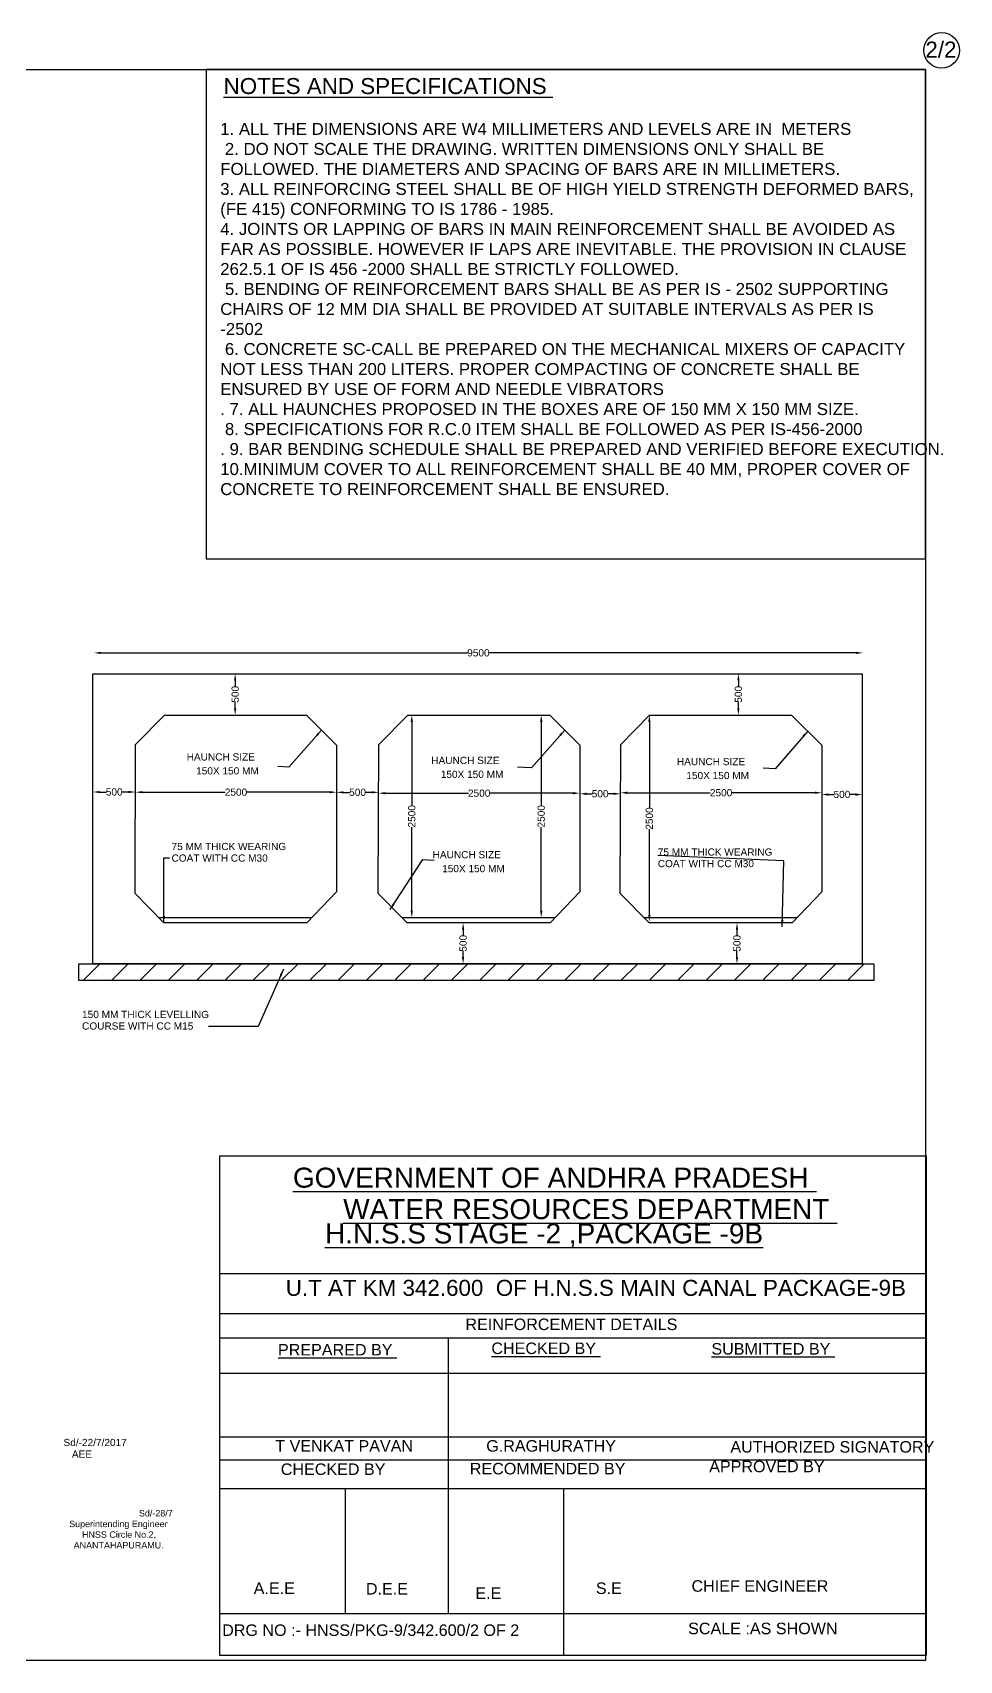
# Model space of a CAD drawing. Header units: millimetres. Extents: x 1713266 to 1740722, y 45603266 to 45623610.
# Drawn here: x 1729144 to 1740722, y 45603266 to 45623610 of the extents above; entities that cross this region are included whole.
import ezdxf

# ---------------------------------------------------------------- set-up
doc = ezdxf.new("R2010")
doc.units = ezdxf.units.MM
doc.header["$MEASUREMENT"] = 0
for name, color, linetype in [('DIMENSION', 7, 'Continuous'), ('DIMENSIONS', 7, 'Continuous'), ('DRAWING', 2, 'Continuous'), ('TEXT', 7, 'Continuous')]:
    doc.layers.add(name, color=color, linetype=linetype)
doc.styles.get("Standard").update_dxf_attribs({"font": 'arial.ttf', "height": 90})
doc.dimstyles.get("Standard").update_dxf_attribs({"dimtxt": 100, "dimasz": 85, "dimexe": 0.18, "dimexo": 0.0625, "dimgap": 0.09, "dimtad": 0, "dimdec": 0, "dimzin": 0, "dimdsep": 46, "dimtxsty": 'Standard', "dimcen": 0.09, "dimse1": 1, "dimse2": 1, "dimadec": 0, "dimazin": 0, "dimtfac": 1, "dimtdec": 0, "dimtofl": 0, "dimtmove": 0, "dimatfit": 3, "dimfxl": 1, "dimtolj": 1, "dimtzin": 0, "dimarcsym": 0})

# ---------------------------------------------------------------- blocks, each defined once
blk = doc.blocks.new('*D96')
at = {"layer": 'Defpoints', "color": 0, "transparency": 16777216}
for p in [(1729899, 45614126), (1730429, 45614124), (1730429, 45614119)]:
    blk.add_point(p, dxfattribs=at)
at = {"layer": 'DIMENSION', "color": 0, "lineweight": -2, "transparency": 16777216}
for p, q in [((1729984, 45614119), (1730064, 45614119)), ((1730344, 45614119), (1730263, 45614119))]:
    blk.add_line(p, q, dxfattribs=at)
at = {"layer": 'DIMENSION', "color": 0, "transparency": 16777216}
for points in [[(1729984, 45614133), (1729984, 45614105), (1729899, 45614119)], [(1730344, 45614133), (1730344, 45614105), (1730429, 45614119)]]:
    blk.add_solid(points, dxfattribs=at)
at = {"layer": 'DIMENSION', "color": 0, "transparency": 16777216, "insert": (1730164, 45614119), "char_height": 90, "attachment_point": 5}
blk.add_mtext('\\A1;500', dxfattribs=at)
blk = doc.blocks.new('*D97')
at = {"layer": 'Defpoints', "color": 0, "transparency": 16777216}
for p in [(1730429, 45614119), (1732941, 45614119), (1732941, 45614117)]:
    blk.add_point(p, dxfattribs=at)
at = {"layer": 'DIMENSION', "color": 0, "lineweight": -2, "transparency": 16777216}
for p, q in [((1730514, 45614117), (1731550, 45614117)), ((1732856, 45614117), (1731820, 45614117))]:
    blk.add_line(p, q, dxfattribs=at)
at = {"layer": 'DIMENSION', "color": 0, "transparency": 16777216}
for points in [[(1730514, 45614131), (1730514, 45614103), (1730429, 45614117)], [(1732856, 45614131), (1732856, 45614103), (1732941, 45614117)]]:
    blk.add_solid(points, dxfattribs=at)
at = {"layer": 'DIMENSION', "color": 0, "transparency": 16777216, "insert": (1731685, 45614117), "char_height": 90, "attachment_point": 5}
blk.add_mtext('\\A1;2500', dxfattribs=at)
blk = doc.blocks.new('*D98')
at = {"layer": 'Defpoints', "color": 0, "transparency": 16777216}
for p in [(1732941, 45614117), (1733467, 45614115), (1733467, 45614115)]:
    blk.add_point(p, dxfattribs=at)
at = {"layer": 'DIMENSION', "color": 0, "lineweight": -2, "transparency": 16777216}
for p, q in [((1733026, 45614115), (1733105, 45614115)), ((1733382, 45614115), (1733303, 45614115))]:
    blk.add_line(p, q, dxfattribs=at)
at = {"layer": 'DIMENSION', "color": 0, "transparency": 16777216}
for points in [[(1733026, 45614129), (1733026, 45614101), (1732941, 45614115)], [(1733382, 45614129), (1733382, 45614101), (1733467, 45614115)]]:
    blk.add_solid(points, dxfattribs=at)
at = {"layer": 'DIMENSION', "color": 0, "transparency": 16777216, "insert": (1733204, 45614115), "char_height": 90, "attachment_point": 5}
blk.add_mtext('\\A1;500', dxfattribs=at)
blk = doc.blocks.new('*D99')
at = {"layer": 'Defpoints', "color": 0, "transparency": 16777216}
for p in [(1733467, 45614115), (1735980, 45614104), (1735980, 45614097)]:
    blk.add_point(p, dxfattribs=at)
at = {"layer": 'DIMENSION', "color": 0, "lineweight": -2, "transparency": 16777216}
for p, q in [((1733552, 45614104), (1734588, 45614104)), ((1735894, 45614104), (1734858, 45614104))]:
    blk.add_line(p, q, dxfattribs=at)
at = {"layer": 'DIMENSION', "color": 0, "transparency": 16777216}
for points in [[(1733552, 45614119), (1733552, 45614090), (1733467, 45614104)], [(1735894, 45614119), (1735894, 45614090), (1735980, 45614104)]]:
    blk.add_solid(points, dxfattribs=at)
at = {"layer": 'DIMENSION', "color": 0, "transparency": 16777216, "insert": (1734723, 45614104), "char_height": 90, "attachment_point": 5}
blk.add_mtext('\\A1;2500', dxfattribs=at)
blk = doc.blocks.new('*D100')
at = {"layer": 'Defpoints', "color": 0, "transparency": 16777216}
for p in [(1735980, 45614097), (1735980, 45614097), (1736489, 45614102)]:
    blk.add_point(p, dxfattribs=at)
at = {"layer": 'DIMENSION', "color": 0, "lineweight": -2, "transparency": 16777216}
for p, q in [((1736064, 45614097), (1736135, 45614097)), ((1736404, 45614097), (1736334, 45614097))]:
    blk.add_line(p, q, dxfattribs=at)
at = {"layer": 'DIMENSION', "color": 0, "transparency": 16777216}
for points in [[(1736064, 45614111), (1736064, 45614083), (1735980, 45614097)], [(1736404, 45614111), (1736404, 45614083), (1736489, 45614097)]]:
    blk.add_solid(points, dxfattribs=at)
at = {"layer": 'DIMENSION', "color": 0, "transparency": 16777216, "insert": (1736234, 45614097), "char_height": 90, "attachment_point": 5}
blk.add_mtext('\\A1;500', dxfattribs=at)
blk = doc.blocks.new('*D101')
at = {"layer": 'Defpoints', "color": 0, "transparency": 16777216}
for p in [(1736489, 45614102), (1739002, 45614110), (1739002, 45614102)]:
    blk.add_point(p, dxfattribs=at)
at = {"layer": 'DIMENSION', "color": 0, "lineweight": -2, "transparency": 16777216}
for p, q in [((1736574, 45614110), (1737610, 45614110)), ((1738916, 45614110), (1737880, 45614110))]:
    blk.add_line(p, q, dxfattribs=at)
at = {"layer": 'DIMENSION', "color": 0, "transparency": 16777216}
for points in [[(1736574, 45614124), (1736574, 45614095), (1736489, 45614110)], [(1738916, 45614124), (1738916, 45614095), (1739002, 45614110)]]:
    blk.add_solid(points, dxfattribs=at)
at = {"layer": 'DIMENSION', "color": 0, "transparency": 16777216, "insert": (1737745, 45614110), "char_height": 90, "attachment_point": 5}
blk.add_mtext('\\A1;2500', dxfattribs=at)
blk = doc.blocks.new('*D102')
at = {"layer": 'Defpoints', "color": 0, "transparency": 16777216}
for p in [(1739002, 45614102), (1739508, 45614102), (1739508, 45614088)]:
    blk.add_point(p, dxfattribs=at)
at = {"layer": 'DIMENSION', "color": 0, "lineweight": -2, "transparency": 16777216}
for p, q in [((1739086, 45614088), (1739155, 45614088)), ((1739422, 45614088), (1739354, 45614088))]:
    blk.add_line(p, q, dxfattribs=at)
at = {"layer": 'DIMENSION', "color": 0, "transparency": 16777216}
for points in [[(1739086, 45614102), (1739086, 45614073), (1739002, 45614088)], [(1739422, 45614102), (1739422, 45614073), (1739508, 45614088)]]:
    blk.add_solid(points, dxfattribs=at)
at = {"layer": 'DIMENSION', "color": 0, "transparency": 16777216, "insert": (1739254, 45614088), "char_height": 90, "attachment_point": 5}
blk.add_mtext('\\A1;500', dxfattribs=at)
blk = doc.blocks.new('*D103')
at = {"layer": 'Defpoints', "color": 0, "transparency": 16777216}
for p in [(1736852, 45615081), (1736849, 45612496), (1736864, 45612496)]:
    blk.add_point(p, dxfattribs=at)
at = {"layer": 'DIMENSION', "color": 0, "lineweight": -2, "transparency": 16777216}
for p, q in [((1736849, 45614996), (1736849, 45613923)), ((1736849, 45612580), (1736849, 45613653))]:
    blk.add_line(p, q, dxfattribs=at)
at = {"layer": 'DIMENSION', "color": 0, "transparency": 16777216}
for points in [[(1736835, 45614996), (1736863, 45614996), (1736849, 45615081)], [(1736835, 45612580), (1736863, 45612580), (1736849, 45612496)]]:
    blk.add_solid(points, dxfattribs=at)
at = {"layer": 'DIMENSION', "color": 0, "transparency": 16777216, "insert": (1736849, 45613788), "char_height": 90, "attachment_point": 5, "rotation": 90}
blk.add_mtext('\\A1;2500', dxfattribs=at)
blk = doc.blocks.new('*D104')
at = {"layer": 'Defpoints', "color": 0, "transparency": 16777216}
for p in [(1735490, 45615081), (1735498, 45615081), (1735490, 45612550)]:
    blk.add_point(p, dxfattribs=at)
at = {"layer": 'DIMENSION', "color": 0, "lineweight": -2, "transparency": 16777216}
for p, q in [((1735498, 45614996), (1735498, 45613951)), ((1735498, 45612635), (1735498, 45613681))]:
    blk.add_line(p, q, dxfattribs=at)
at = {"layer": 'DIMENSION', "color": 0, "transparency": 16777216}
for points in [[(1735484, 45614996), (1735513, 45614996), (1735498, 45615081)], [(1735484, 45612635), (1735513, 45612635), (1735498, 45612550)]]:
    blk.add_solid(points, dxfattribs=at)
at = {"layer": 'DIMENSION', "color": 0, "transparency": 16777216, "insert": (1735498, 45613816), "char_height": 90, "attachment_point": 5, "rotation": 90}
blk.add_mtext('\\A1;2500', dxfattribs=at)
blk = doc.blocks.new('*D105')
at = {"layer": 'Defpoints', "color": 0, "transparency": 16777216}
for p in [(1733881, 45615081), (1733895, 45615081), (1733895, 45612550)]:
    blk.add_point(p, dxfattribs=at)
at = {"layer": 'DIMENSION', "color": 0, "lineweight": -2, "transparency": 16777216}
for p, q in [((1733881, 45614996), (1733881, 45613951)), ((1733881, 45612635), (1733881, 45613681))]:
    blk.add_line(p, q, dxfattribs=at)
at = {"layer": 'DIMENSION', "color": 0, "transparency": 16777216}
for points in [[(1733867, 45614996), (1733895, 45614996), (1733881, 45615081)], [(1733867, 45612635), (1733895, 45612635), (1733881, 45612550)]]:
    blk.add_solid(points, dxfattribs=at)
at = {"layer": 'DIMENSION', "color": 0, "transparency": 16777216, "insert": (1733881, 45613816), "char_height": 90, "attachment_point": 5, "rotation": 90}
blk.add_mtext('\\A1;2500', dxfattribs=at)
blk = doc.blocks.new('*D106')
at = {"layer": 'Defpoints', "color": 0, "transparency": 16777216}
for p in [(1729911, 45615862), (1739515, 45615858), (1739515, 45615848)]:
    blk.add_point(p, dxfattribs=at)
at = {"layer": 'DIMENSION', "color": 0, "lineweight": -2, "transparency": 16777216}
for p, q in [((1729996, 45615858), (1734579, 45615858)), ((1739430, 45615858), (1734847, 45615858))]:
    blk.add_line(p, q, dxfattribs=at)
at = {"layer": 'DIMENSION', "color": 0, "transparency": 16777216}
for points in [[(1729996, 45615872), (1729996, 45615844), (1729911, 45615858)], [(1739430, 45615872), (1739430, 45615844), (1739515, 45615858)]]:
    blk.add_solid(points, dxfattribs=at)
at = {"layer": 'DIMENSION', "color": 0, "transparency": 16777216, "insert": (1734713, 45615858), "char_height": 90, "attachment_point": 5}
blk.add_mtext('\\A1;9500', dxfattribs=at)
blk = doc.blocks.new('*D107')
at = {"layer": 'Defpoints', "color": 0, "transparency": 16777216}
for p in [(1737961, 45615598), (1737961, 45615081), (1737961, 45615081)]:
    blk.add_point(p, dxfattribs=at)
at = {"layer": 'DIMENSION', "color": 0, "lineweight": -2, "transparency": 16777216}
for p, q in [((1737961, 45615513), (1737961, 45615439)), ((1737961, 45615166), (1737961, 45615240))]:
    blk.add_line(p, q, dxfattribs=at)
at = {"layer": 'DIMENSION', "color": 0, "transparency": 16777216}
for points in [[(1737947, 45615513), (1737975, 45615513), (1737961, 45615598)], [(1737947, 45615166), (1737975, 45615166), (1737961, 45615081)]]:
    blk.add_solid(points, dxfattribs=at)
at = {"layer": 'DIMENSION', "color": 0, "transparency": 16777216, "insert": (1737961, 45615340), "char_height": 90, "attachment_point": 5, "rotation": 90}
blk.add_mtext('\\A1;500', dxfattribs=at)
blk = doc.blocks.new('*D108')
at = {"layer": 'Defpoints', "color": 0, "transparency": 16777216}
for p in [(1731673, 45615598), (1731673, 45615081), (1731675, 45615081)]:
    blk.add_point(p, dxfattribs=at)
at = {"layer": 'DIMENSION', "color": 0, "lineweight": -2, "transparency": 16777216}
for p, q in [((1731675, 45615513), (1731675, 45615439)), ((1731675, 45615166), (1731675, 45615240))]:
    blk.add_line(p, q, dxfattribs=at)
at = {"layer": 'DIMENSION', "color": 0, "transparency": 16777216}
for points in [[(1731661, 45615513), (1731689, 45615513), (1731675, 45615598)], [(1731661, 45615166), (1731689, 45615166), (1731675, 45615081)]]:
    blk.add_solid(points, dxfattribs=at)
at = {"layer": 'DIMENSION', "color": 0, "transparency": 16777216, "insert": (1731675, 45615340), "char_height": 90, "attachment_point": 5, "rotation": 90}
blk.add_mtext('\\A1;500', dxfattribs=at)
blk = doc.blocks.new('*D109')
at = {"layer": 'Defpoints', "color": 0, "transparency": 16777216}
for p in [(1734534, 45612484), (1734522, 45611972), (1734534, 45611972)]:
    blk.add_point(p, dxfattribs=at)
at = {"layer": 'DIMENSION', "color": 0, "lineweight": -2, "transparency": 16777216}
for p, q in [((1734522, 45612400), (1734522, 45612327)), ((1734522, 45612056), (1734522, 45612129))]:
    blk.add_line(p, q, dxfattribs=at)
at = {"layer": 'DIMENSION', "color": 0, "transparency": 16777216}
for points in [[(1734508, 45612400), (1734536, 45612400), (1734522, 45612484)], [(1734508, 45612056), (1734536, 45612056), (1734522, 45611972)]]:
    blk.add_solid(points, dxfattribs=at)
at = {"layer": 'DIMENSION', "color": 0, "transparency": 16777216, "insert": (1734522, 45612228), "char_height": 90, "attachment_point": 5, "rotation": 90}
blk.add_mtext('\\A1;500', dxfattribs=at)
blk = doc.blocks.new('*D110')
at = {"layer": 'Defpoints', "color": 0, "transparency": 16777216}
for p in [(1737943, 45612484), (1737943, 45611972), (1737943, 45611972)]:
    blk.add_point(p, dxfattribs=at)
at = {"layer": 'DIMENSION', "color": 0, "lineweight": -2, "transparency": 16777216}
for p, q in [((1737943, 45612400), (1737943, 45612327)), ((1737943, 45612056), (1737943, 45612129))]:
    blk.add_line(p, q, dxfattribs=at)
at = {"layer": 'DIMENSION', "color": 0, "transparency": 16777216}
for points in [[(1737929, 45612400), (1737957, 45612400), (1737943, 45612484)], [(1737929, 45612056), (1737957, 45612056), (1737943, 45611972)]]:
    blk.add_solid(points, dxfattribs=at)
at = {"layer": 'DIMENSION', "color": 0, "transparency": 16777216, "insert": (1737943, 45612228), "char_height": 90, "attachment_point": 5, "rotation": 90}
blk.add_mtext('\\A1;500', dxfattribs=at)

msp = doc.modelspace()

# ---------------------------------------------------------------- hatches: boundary and pattern name
at = {"layer": 'DRAWING'}
h = msp.add_hatch(dxfattribs=at)
h.set_pattern_fill('ANSI31', color=0, scale=2000, style=0)
h.paths.add_polyline_path([(1739651.5, 45611971.5), (1729723.5, 45611971.5), (1729723.5, 45611762.5), (1739651.5, 45611762.5)])

# ---------------------------------------------------------------- linework, layer by layer
at = {"layer": 'DIMENSION', "color": 0}
msp.add_lwpolyline([(1740296, 45623148), (1731311.5, 45623148), (1731311.5, 45617034), (1740296, 45617034)], close=True, dxfattribs=at)
msp.add_lwpolyline([(1735776, 45605414.3), (1735776, 45603329.6)], dxfattribs=at)
msp.add_circle((1740499.5, 45623388), 222.3, dxfattribs=at)
at = {"layer": 'DIMENSIONS', "color": 0}
for points in [[(1731483, 45608099.9), (1740306.8, 45608099.9)], [(1731483, 45607603), (1740306.8, 45607603)], [(1731483, 45607298.8), (1740306.8, 45607298.8)], [(1734335.2, 45607298.8), (1734335.2, 45603853)], [(1731483, 45606857.9), (1740306.8, 45606857.9)], [(1731483, 45606058.9), (1740306.8, 45606058.9)], [(1731483, 45605774.3), (1740306.8, 45605774.3)], [(1731483, 45605414.3), (1740306.8, 45605414.3)], [(1733052.3, 45603853), (1733052.3, 45605414.3)], [(1731483, 45603853), (1740306.8, 45603853)]]:
    msp.add_lwpolyline(points, dxfattribs=at)
at = {"layer": 'DRAWING', "color": 0}
for points in [[(1713266.5, 45623148), (1740296, 45623148), (1740296, 45603266), (1713266.5, 45603266)], [(1729899, 45615598), (1739507.5, 45615598), (1739507.5, 45611971.5), (1729899, 45611971.5)], [(1729723.5, 45611971.5), (1739651.5, 45611971.5), (1739651.5, 45611762.5), (1729723.5, 45611762.5)]]:
    msp.add_lwpolyline(points, close=True, dxfattribs=at)
for points in [[(1730430.5, 45614711.5), (1730792, 45615081), (1732565, 45615081), (1732941, 45614705), (1732941, 45612872), (1732571.5, 45612484.5), (1730784.5, 45612484.5), (1730424.2, 45612848.7), (1730430.5, 45614711.5)], [(1733469, 45614711.5), (1733830.5, 45615081), (1735603.5, 45615081), (1735979.5, 45614705), (1735979.5, 45612872), (1735610, 45612484.5), (1733823, 45612484.5), (1733462.7, 45612848.7), (1733469, 45614711.5)], [(1736491, 45614711.5), (1736852.5, 45615081), (1738625.5, 45615081), (1739001.5, 45614705), (1739001.5, 45612872), (1738632, 45612484.5), (1736845, 45612484.5), (1736484.7, 45612848.7), (1736491, 45614711.5)], [(1730719.3, 45612550.4), (1732634.3, 45612550.4)], [(1733757.8, 45612550.4), (1735672.8, 45612550.4)], [(1736779.8, 45612550.4), (1738694.8, 45612550.4)]]:
    msp.add_lwpolyline(points, dxfattribs=at)
at = {"layer": 'TEXT', "color": 0}
msp.add_lwpolyline([(1731483, 45609573.5), (1740306.8, 45609573.5), (1740306.8, 45603329.6), (1731483, 45603329.6)], close=True, dxfattribs=at)

# ---------------------------------------------------------------- texts
at = {"layer": 'DIMENSION', "color": 0}
for s, height, p in [('2/2', 200.3, (1740296.6, 45623297.2)), ('Sd/-22/7/2017', 90, (1729531, 45605945)), ('   AEE', 90, (1729531, 45605800.4))]:
    msp.add_text(s, height=height, dxfattribs=at).set_placement(p)
at = {"layer": 'DIMENSION', "color": 0, "attachment_point": 1}
for s, insert, char_height, width in [('1. ALL THE DIMENSIONS ARE W4 MILLIMETERS AND LEVELS ARE IN  METERS\\P 2. DO NOT SCALE THE DRAWING. WRITTEN DIMENSIONS ONLY SHALL BE FOLLOWED. THE DIAMETERS AND SPACING OF BARS ARE IN MILLIMETERS. \\P3. ALL REINFORCING STEEL SHALL BE OF HIGH YIELD STRENGTH DEFORMED BARS, (FE 415) CONFORMING TO IS 1786 - 1985. \\P4. JOINTS OR LAPPING OF BARS IN MAIN REINFORCEMENT SHALL BE AVOIDED AS FAR AS POSSIBLE. HOWEVER IF LAPS ARE INEVITABLE. THE PROVISION IN CLAUSE 262.5.1 OF IS 456 -2000 SHALL BE STRICTLY FOLLOWED.\\P 5. BENDING OF REINFORCEMENT BARS SHALL BE AS PER IS - 2502 SUPPORTING CHAIRS OF 12 MM DIA SHALL BE PROVIDED AT SUITABLE INTERVALS AS PER IS -2502\\P 6. CONCRETE SC-CALL BE PREPARED ON THE MECHANICAL MIXERS OF CAPACITY NOT LESS THAN 200 LITERS. PROPER COMPACTING OF CONCRETE SHALL BE ENSURED BY USE OF FORM AND NEEDLE VIBRATORS\\P. 7. ALL HAUNCHES PROPOSED IN THE BOXES ARE OF 150 MM X 150 MM SIZE.\\P 8. SPECIFICATIONS FOR R.C.0 ITEM SHALL BE FOLLOWED AS PER IS-456-2000\\P. 9. BAR BENDING SCHEDULE SHALL BE PREPARED AND VERIFIED BEFORE EXECUTION.\\P10.MINIMUM COVER TO ALL REINFORCEMENT SHALL BE 40 MM, PROPER COVER OF CONCRETE TO REINFORCEMENT SHALL BE ENSURED. ', (1731488.5, 45622481), 150, 8665.363), ('^I^I^ISd/-28/7\\P\\pi88.846;Superintending Engineer  \\P\\pi249.01;HNSS Circle No.2, \\P\\pi145.14;ANANTAHAPURAMU.', (1729512.6, 45605145.4), 80, 1404.487)]:
    msp.add_mtext(s, dxfattribs=dict(at, insert=insert, char_height=char_height, width=width))
at = {"layer": 'DIMENSIONS', "color": 0}
msp.add_text('%%UNOTES AND SPECIFICATIONS ', height=200, dxfattribs=at).set_placement((1731530.2, 45622841.9))
at = {"layer": 'TEXT', "color": 0}
for s, height, p in [('HAUNCH SIZE', 90, (1731069.3, 45614512.7)), ('150X 150 MM', 90, (1731187.6, 45614338.8)), ('HAUNCH SIZE', 90, (1734125, 45614469)), ('150X 150 MM', 90, (1734243.3, 45614295)), ('HAUNCH SIZE', 90, (1737193, 45614454.5)), ('150X 150 MM', 90, (1737311.3, 45614280.5)), ('75 MM THICK WEARING', 90, (1730880.3, 45613393.4)), ('HAUNCH SIZE', 90, (1734142, 45613291)), ('75 MM THICK WEARING', 90, (1736954, 45613324.1)), ('COAT WITH CC M30', 90, (1730880.3, 45613248.9)), ('150X 150 MM', 90, (1734260.3, 45613117)), ('COAT WITH CC M30', 90, (1736954, 45613179.5)), ('150 MM THICK LEVELLING', 90, (1729762.5, 45611294.6)), ('COURSE WITH CC M15', 90, (1729762.5, 45611150)), ('%%UGOVERNMENT OF ANDHRA PRADESH ', 250, (1732396.4, 45609174.5)), ('%%UWATER RESOURCES DEPARTMENT ', 250, (1733024.8, 45608781.3)), ('%%UH.N.S.S STAGE -2 ,PACKAGE -9B', 250, (1732797, 45608477.7)), ('U.T AT KM 342.600  OF H.N.S.S MAIN CANAL PACKAGE-9B', 200, (1732306.7, 45607822.3)), ('REINFORCEMENT DETAILS ', 143.971, (1734550.9, 45607394.5)), ('%%UPREPARED BY ', 143.971, (1732210, 45607077.1)), ('%%UCHECKED BY ', 143.971, (1734875.5, 45607095)), ('%%USUBMITTED BY ', 143.971, (1737623.7, 45607088.1)), ('T VENKAT PAVAN ', 143.971, (1732176.5, 45605875.1)), ('G.RAGHURATHY', 143.971, (1734811.3, 45605875.1)), ('AUTHORIZED SIGNATORY', 143.971, (1737860.7, 45605863.3)), ('CHECKED BY ', 143.971, (1732244.6, 45605584)), ('RECOMMENDED BY ', 143.971, (1734606.2, 45605590.9)), ('APPROVED BY ', 143.971, (1737596.1, 45605618.5)), ('A.E.E ', 143.97, (1731906.5, 45604096.7)), ('D.E.E ', 143.97, (1733308.2, 45604089.8)), ('S.E ', 143.97, (1736180.7, 45604096.7)), ('CHIEF ENGINEER ', 143.971, (1737375.3, 45604124.3)), ('E.E ', 143.97, (1734675.4, 45604034.6)), ('DRG NO :- HNSS/PKG-9/342.600/2 OF 2', 143.971, (1731512.9, 45603572.3)), ('SCALE :AS SHOWN', 143.971, (1737332.9, 45603593.7))]:
    msp.add_text(s, height=height, dxfattribs=at).set_placement(p)

# ---------------------------------------------------------------- dimensions: what is measured, and where the dimension line sits
at = {"layer": 'DIMENSION', "color": 0}
for base, p1, p2, text, picture, middle in [((1739515, 45615858), (1729911, 45615861.5), (1739515, 45615848), '9500', '*D106', (1734713, 45615858)), ((1730428.5, 45614119), (1729899, 45614126), (1730428.5, 45614124.2), '500', '*D96', (1730163.8, 45614119)), ((1732941, 45614117), (1730428.5, 45614119), (1732941, 45614119), '2500', '*D97', (1731684.8, 45614117)), ((1733467, 45614115), (1732941, 45614117), (1733467, 45614115.2), '500', '*D98', (1733204, 45614115)), ((1735979.5, 45614104.5), (1733467, 45614115.2), (1735979.5, 45614097), '2500', '*D99', (1734723.2, 45614104.5)), ((1739001.5, 45614109.5), (1736488.9, 45614101.7), (1739001.5, 45614101.7), '2500', '*D101', (1737745.2, 45614109.5)), ((1735979.5, 45614097), (1736488.9, 45614101.7), (1735979.5, 45614097), '500', '*D100', (1736234.2, 45614097)), ((1739507.5, 45614087.5), (1739001.5, 45614101.7), (1739507.5, 45614101.7), '500', '*D102', (1739254.5, 45614087.5))]:
    dim = msp.add_linear_dim(base=base, p1=p1, p2=p2, text=text, dimstyle='Standard', dxfattribs=at)
    dim.commit()
    dim.dimension.update_dxf_attribs({"geometry": picture, "text_midpoint": middle})
for base, p1, p2, text, picture, middle in [((1731675, 45615081), (1731673, 45615598), (1731673, 45615081), '500', '*D108', (1731675, 45615339.5)), ((1737961, 45615081), (1737961, 45615598), (1737961, 45615081), '500', '*D107', (1737961, 45615339.5)), ((1733881, 45615081), (1733895, 45612550.4), (1733895, 45615081), '2500', '*D105', (1733881, 45613815.7)), ((1735498.5, 45615081), (1735489.5, 45612550.4), (1735489.5, 45615081), '2500', '*D104', (1735498.5, 45613815.7)), ((1736849.1, 45612495.5), (1736852.5, 45615081), (1736864.5, 45612495.5), '2500', '*D103', (1736849.1, 45613788.2)), ((1734522, 45611971.5), (1734533.5, 45612484.5), (1734533.5, 45611971.5), '500', '*D109', (1734522, 45612228)), ((1737943, 45611971.5), (1737943, 45612484.5), (1737943, 45611971.5), '500', '*D110', (1737943, 45612228))]:
    dim = msp.add_linear_dim(base=base, p1=p1, p2=p2, angle=90, text=text, dimstyle='Standard', dxfattribs=at)
    dim.commit()
    dim.dimension.update_dxf_attribs({"geometry": picture, "text_midpoint": middle})

# ---------------------------------------------------------------- leaders
for points in [[(1732753, 45614893), (1732346.5, 45614430), (1732206, 45614436)], [(1735791.5, 45614893), (1735378, 45614422.5), (1735202, 45614429)], [(1738826.8, 45614879.8), (1738419.5, 45614407.5), (1738270, 45614416)], [(1730784.5, 45612484.5), (1730784.5, 45613294.5), (1730854, 45613294.5)], [(1733609.5, 45612649), (1734018, 45613274), (1734159, 45613269)], [(1738508, 45612434), (1738528, 45613259.5), (1736954, 45613324.1)], [(1732277.5, 45611903.5), (1731963, 45611187.5), (1731343.5, 45611187.5)]]:
    msp.add_leader(points, dimstyle='Standard', override={"dimgap": 0.09, "dimtad": 0}, dxfattribs=at)

doc.saveas('drawing.dxf')
